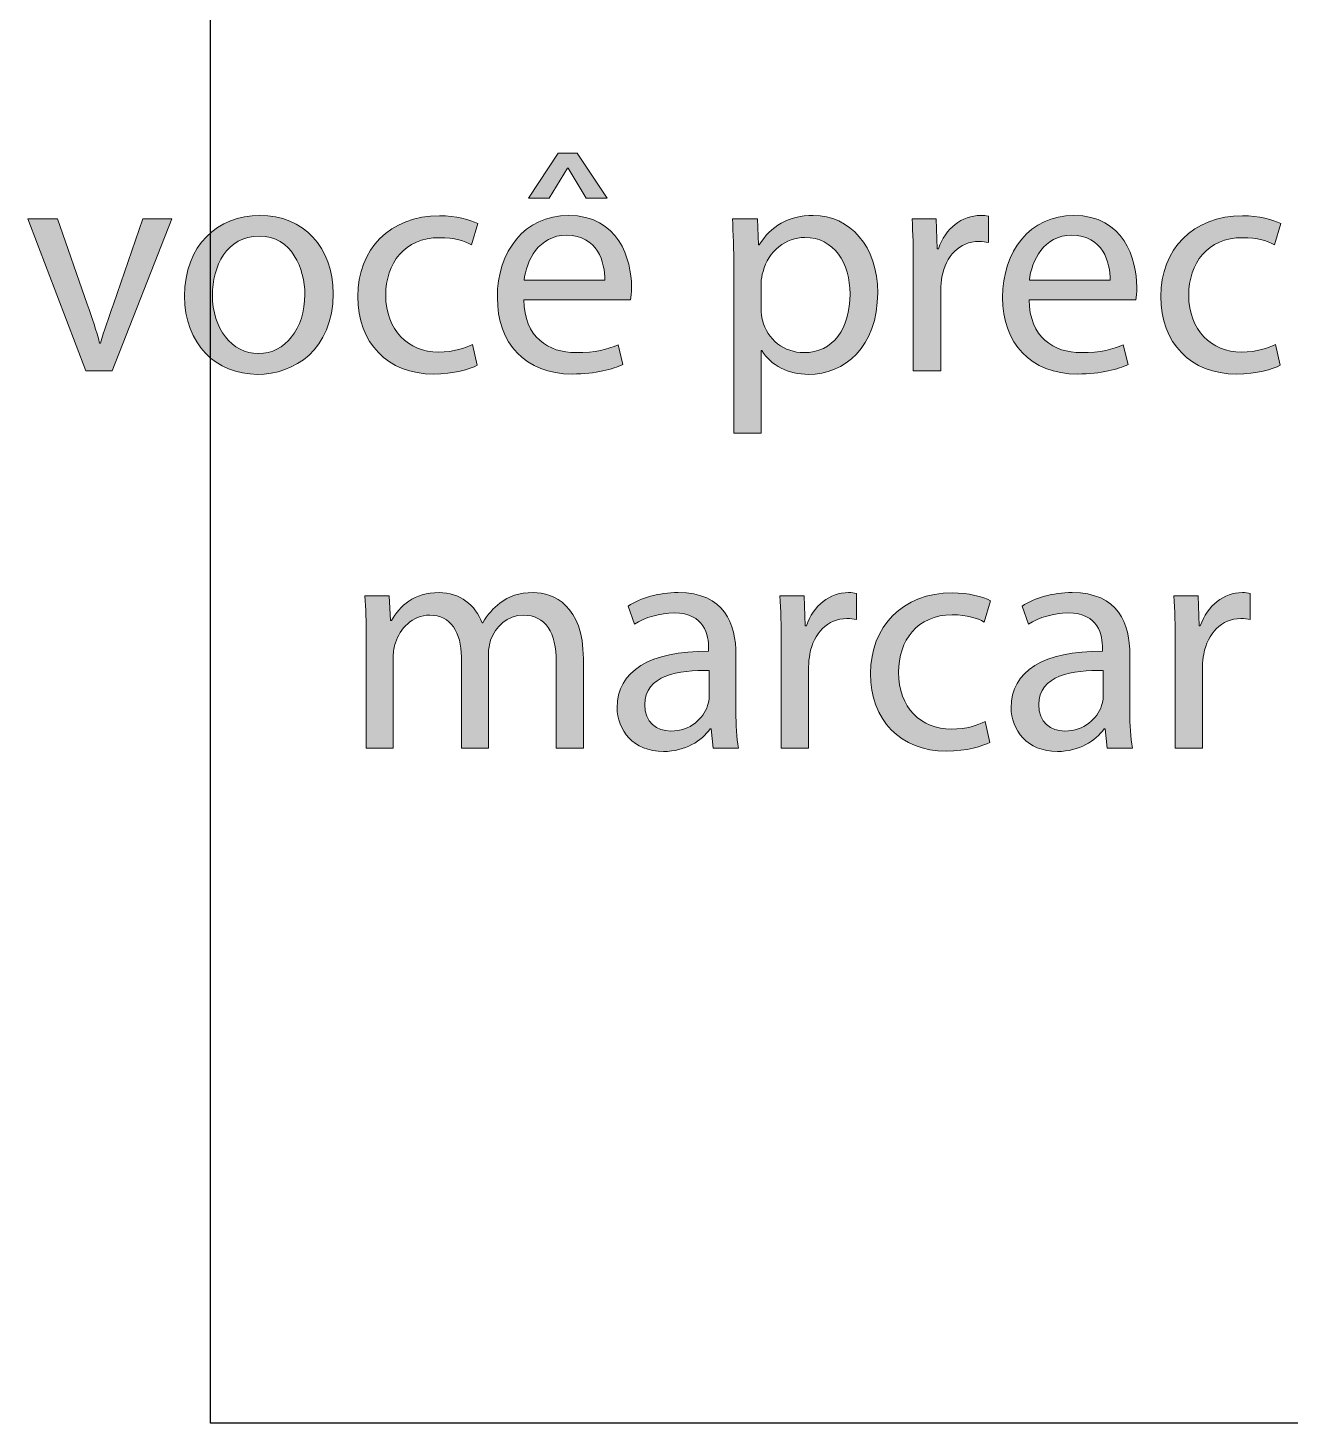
# Model space of a CAD drawing. Header units: inches. Extents: x -507 to 1392, y -754 to 68.
# Drawn here: x 1004.7 to 1044.84, y -416.18 to -371.78 of the extents above; entities that cross this region are included whole.
import ezdxf

# ---------------------------------------------------------------- set-up
doc = ezdxf.new("R2010")
doc.units = ezdxf.units.IN
doc.header["$MEASUREMENT"] = 0
doc.layers.add('back', color=7, linetype='Continuous')
picture_1 = doc.add_image_def('image45.png', size_in_pixel=(730, 767))

# ---------------------------------------------------------------- blocks, each defined once
blk = doc.blocks.new('block 114')
at = {"layer": 'back'}
image = blk.add_image(picture_1, insert=(1010.5, -416.178), size_in_units=(175.2, 184.08), dxfattribs=at)
blk = doc.blocks.new('block 164')
at = {"layer": 'back', "true_color": 0x231f20}
h = blk.add_hatch(color=250, dxfattribs=at)
h.dxf.hatch_style = 2
edge = h.paths.add_edge_path()
edge.add_spline(control_points=[(1020.465, -380.438), (1020.484, -381.627), (1021.244, -382.117), (1022.123, -382.117), (1022.753, -382.117), (1023.133, -382.007), (1023.463, -381.867), (1023.463, -381.867), (1023.612, -382.497), (1023.612, -382.497), (1023.303, -382.637), (1022.773, -382.797), (1022.004, -382.797), (1020.515, -382.797), (1019.625, -381.817), (1019.625, -380.358), (1019.625, -378.899), (1020.484, -377.75), (1021.894, -377.75), (1023.473, -377.75), (1023.893, -379.139), (1023.893, -380.028), (1023.893, -380.208), (1023.873, -380.348), (1023.862, -380.438), (1023.862, -380.438), (1020.465, -380.438), (1020.465, -380.438)], knot_values=[0, 0, 0, 0, 1, 1, 1, 2, 2, 2, 3, 3, 3, 4, 4, 4, 5, 5, 5, 6, 6, 6, 7, 7, 7, 8, 8, 8, 9, 9, 9, 9], degree=3, periodic=1)
edge = h.paths.add_edge_path()
edge.add_spline(control_points=[(1023.043, -379.809), (1023.053, -379.249), (1022.813, -378.379), (1021.823, -378.379), (1020.935, -378.379), (1020.544, -379.199), (1020.475, -379.809), (1020.475, -379.809), (1023.043, -379.809), (1023.043, -379.809)], knot_values=[0, 0, 0, 0, 1, 1, 1, 2, 2, 2, 3, 3, 3, 3], degree=3, periodic=1)
h.paths.add_polyline_path([(1022.163, -375.771), (1023.123, -377.2), (1022.453, -377.2), (1021.874, -376.25), (1021.854, -376.25), (1021.274, -377.2), (1020.614, -377.2), (1021.563, -375.771)])
h = blk.add_hatch(color=250, dxfattribs=at)
h.dxf.hatch_style = 2
edge = h.paths.add_edge_path()
edge.add_spline(control_points=[(1014.402, -380.238), (1014.402, -382.027), (1013.163, -382.807), (1011.993, -382.807), (1010.685, -382.807), (1009.675, -381.847), (1009.675, -380.318), (1009.675, -378.699), (1010.734, -377.75), (1012.073, -377.75), (1013.463, -377.75), (1014.402, -378.759), (1014.402, -380.238)], knot_values=[0, 0, 0, 0, 1, 1, 1, 2, 2, 2, 3, 3, 3, 4, 4, 4, 4], degree=3, periodic=1)
edge = h.paths.add_edge_path()
edge.add_spline(control_points=[(1010.564, -380.288), (1010.564, -381.348), (1011.174, -382.147), (1012.033, -382.147), (1012.873, -382.147), (1013.503, -381.357), (1013.503, -380.268), (1013.503, -379.449), (1013.093, -378.409), (1012.054, -378.409), (1011.014, -378.409), (1010.564, -379.369), (1010.564, -380.288)], knot_values=[0, 0, 0, 0, 1, 1, 1, 2, 2, 2, 3, 3, 3, 4, 4, 4, 4], degree=3, periodic=1)
h = blk.add_hatch(color=250, dxfattribs=at)
h.dxf.hatch_style = 2
edge = h.paths.add_edge_path()
edge.add_spline(control_points=[(1018.983, -382.517), (1018.754, -382.637), (1018.244, -382.797), (1017.594, -382.797), (1016.135, -382.797), (1015.186, -381.807), (1015.186, -380.328), (1015.186, -378.839), (1016.205, -377.759), (1017.784, -377.759), (1018.304, -377.759), (1018.764, -377.89), (1019.003, -378.009), (1019.003, -378.009), (1018.804, -378.689), (1018.804, -378.689), (1018.594, -378.569), (1018.264, -378.459), (1017.784, -378.459), (1016.675, -378.459), (1016.075, -379.279), (1016.075, -380.288), (1016.075, -381.408), (1016.795, -382.097), (1017.754, -382.097), (1018.254, -382.097), (1018.584, -381.967), (1018.833, -381.857), (1018.833, -381.857), (1018.983, -382.517), (1018.983, -382.517)], knot_values=[0, 0, 0, 0, 1, 1, 1, 2, 2, 2, 3, 3, 3, 4, 4, 4, 5, 5, 5, 6, 6, 6, 7, 7, 7, 8, 8, 8, 9, 9, 9, 10, 10, 10, 10], degree=3, periodic=1)
h = blk.add_hatch(color=250, dxfattribs=at)
h.dxf.hatch_style = 2
edge = h.paths.add_edge_path()
edge.add_spline(control_points=[(1027.145, -379.438), (1027.145, -378.819), (1027.125, -378.319), (1027.104, -377.859), (1027.104, -377.859), (1027.895, -377.859), (1027.895, -377.859), (1027.895, -377.859), (1027.935, -378.689), (1027.935, -378.689), (1027.935, -378.689), (1027.954, -378.689), (1027.954, -378.689), (1028.314, -378.099), (1028.884, -377.75), (1029.673, -377.75), (1030.843, -377.75), (1031.722, -378.739), (1031.722, -380.208), (1031.722, -381.947), (1030.663, -382.807), (1029.523, -382.807), (1028.884, -382.807), (1028.324, -382.527), (1028.034, -382.047), (1028.034, -382.047), (1028.014, -382.047), (1028.014, -382.047), (1028.014, -382.047), (1028.014, -384.676), (1028.014, -384.676), (1028.014, -384.676), (1027.145, -384.676), (1027.145, -384.676), (1027.145, -384.676), (1027.145, -379.438), (1027.145, -379.438)], knot_values=[0, 0, 0, 0, 1, 1, 1, 2, 2, 2, 3, 3, 3, 4, 4, 4, 5, 5, 5, 6, 6, 6, 7, 7, 7, 8, 8, 8, 9, 9, 9, 10, 10, 10, 11, 11, 11, 12, 12, 12, 12], degree=3, periodic=1)
edge = h.paths.add_edge_path()
edge.add_spline(control_points=[(1028.014, -380.728), (1028.014, -380.858), (1028.034, -380.978), (1028.054, -381.088), (1028.214, -381.697), (1028.744, -382.117), (1029.373, -382.117), (1030.303, -382.117), (1030.843, -381.357), (1030.843, -380.248), (1030.843, -379.279), (1030.333, -378.449), (1029.403, -378.449), (1028.804, -378.449), (1028.244, -378.879), (1028.074, -379.539), (1028.044, -379.648), (1028.014, -379.778), (1028.014, -379.898), (1028.014, -379.898), (1028.014, -380.728), (1028.014, -380.728)], knot_values=[0, 0, 0, 0, 1, 1, 1, 2, 2, 2, 3, 3, 3, 4, 4, 4, 5, 5, 5, 6, 6, 6, 7, 7, 7, 7], degree=3, periodic=1)
h = blk.add_hatch(color=250, dxfattribs=at)
h.dxf.hatch_style = 2
edge = h.paths.add_edge_path()
edge.add_spline(control_points=[(1032.854, -379.369), (1032.854, -378.799), (1032.845, -378.309), (1032.814, -377.859), (1032.814, -377.859), (1033.584, -377.859), (1033.584, -377.859), (1033.584, -377.859), (1033.614, -378.809), (1033.614, -378.809), (1033.614, -378.809), (1033.654, -378.809), (1033.654, -378.809), (1033.874, -378.159), (1034.403, -377.75), (1034.993, -377.75), (1035.094, -377.75), (1035.163, -377.759), (1035.243, -377.779), (1035.243, -377.779), (1035.243, -378.609), (1035.243, -378.609), (1035.153, -378.589), (1035.063, -378.579), (1034.943, -378.579), (1034.324, -378.579), (1033.884, -379.049), (1033.764, -379.708), (1033.744, -379.828), (1033.725, -379.968), (1033.725, -380.118), (1033.725, -380.118), (1033.725, -382.697), (1033.725, -382.697), (1033.725, -382.697), (1032.854, -382.697), (1032.854, -382.697), (1032.854, -382.697), (1032.854, -379.369), (1032.854, -379.369)], knot_values=[0, 0, 0, 0, 1, 1, 1, 2, 2, 2, 3, 3, 3, 4, 4, 4, 5, 5, 5, 6, 6, 6, 7, 7, 7, 8, 8, 8, 9, 9, 9, 10, 10, 10, 11, 11, 11, 12, 12, 12, 13, 13, 13, 13], degree=3, periodic=1)
h = blk.add_hatch(color=250, dxfattribs=at)
h.dxf.hatch_style = 2
edge = h.paths.add_edge_path()
edge.add_spline(control_points=[(1036.535, -380.438), (1036.555, -381.627), (1037.314, -382.117), (1038.193, -382.117), (1038.823, -382.117), (1039.203, -382.007), (1039.533, -381.867), (1039.533, -381.867), (1039.683, -382.497), (1039.683, -382.497), (1039.373, -382.637), (1038.844, -382.797), (1038.074, -382.797), (1036.585, -382.797), (1035.695, -381.817), (1035.695, -380.358), (1035.695, -378.899), (1036.555, -377.75), (1037.964, -377.75), (1039.543, -377.75), (1039.963, -379.139), (1039.963, -380.028), (1039.963, -380.208), (1039.943, -380.348), (1039.933, -380.438), (1039.933, -380.438), (1036.535, -380.438), (1036.535, -380.438)], knot_values=[0, 0, 0, 0, 1, 1, 1, 2, 2, 2, 3, 3, 3, 4, 4, 4, 5, 5, 5, 6, 6, 6, 7, 7, 7, 8, 8, 8, 9, 9, 9, 9], degree=3, periodic=1)
edge = h.paths.add_edge_path()
edge.add_spline(control_points=[(1039.113, -379.809), (1039.123, -379.249), (1038.884, -378.379), (1037.894, -378.379), (1037.005, -378.379), (1036.614, -379.199), (1036.545, -379.809), (1036.545, -379.809), (1039.113, -379.809), (1039.113, -379.809)], knot_values=[0, 0, 0, 0, 1, 1, 1, 2, 2, 2, 3, 3, 3, 3], degree=3, periodic=1)
h = blk.add_hatch(color=250, dxfattribs=at)
h.dxf.hatch_style = 2
edge = h.paths.add_edge_path()
edge.add_spline(control_points=[(1044.522, -382.517), (1044.293, -382.637), (1043.783, -382.797), (1043.133, -382.797), (1041.674, -382.797), (1040.725, -381.807), (1040.725, -380.328), (1040.725, -378.839), (1041.744, -377.759), (1043.323, -377.759), (1043.843, -377.759), (1044.303, -377.89), (1044.542, -378.009), (1044.542, -378.009), (1044.343, -378.689), (1044.343, -378.689), (1044.133, -378.569), (1043.803, -378.459), (1043.323, -378.459), (1042.214, -378.459), (1041.614, -379.279), (1041.614, -380.288), (1041.614, -381.408), (1042.334, -382.097), (1043.293, -382.097), (1043.793, -382.097), (1044.123, -381.967), (1044.372, -381.857), (1044.372, -381.857), (1044.522, -382.517), (1044.522, -382.517)], knot_values=[0, 0, 0, 0, 1, 1, 1, 2, 2, 2, 3, 3, 3, 4, 4, 4, 5, 5, 5, 6, 6, 6, 7, 7, 7, 8, 8, 8, 9, 9, 9, 10, 10, 10, 10], degree=3, periodic=1)
h = blk.add_hatch(color=250, dxfattribs=at)
h.dxf.hatch_style = 2
edge = h.paths.add_edge_path()
edge.add_spline(control_points=[(1005.635, -377.859), (1005.635, -377.859), (1006.584, -380.578), (1006.584, -380.578), (1006.744, -381.018), (1006.874, -381.417), (1006.974, -381.817), (1006.974, -381.817), (1007.004, -381.817), (1007.004, -381.817), (1007.114, -381.417), (1007.254, -381.018), (1007.414, -380.578), (1007.414, -380.578), (1008.354, -377.859), (1008.354, -377.859), (1008.354, -377.859), (1009.272, -377.859), (1009.272, -377.859), (1009.272, -377.859), (1007.374, -382.697), (1007.374, -382.697), (1007.374, -382.697), (1006.534, -382.697), (1006.534, -382.697), (1006.534, -382.697), (1004.695, -377.859), (1004.695, -377.859), (1004.695, -377.859), (1005.635, -377.859), (1005.635, -377.859)], knot_values=[0, 0, 0, 0, 1, 1, 1, 2, 2, 2, 3, 3, 3, 4, 4, 4, 5, 5, 5, 6, 6, 6, 7, 7, 7, 8, 8, 8, 9, 9, 9, 10, 10, 10, 10], degree=3, periodic=1)
h = blk.add_hatch(color=250, dxfattribs=at)
h.dxf.hatch_style = 2
edge = h.paths.add_edge_path()
edge.add_spline(control_points=[(1015.454, -391.169), (1015.454, -390.669), (1015.444, -390.259), (1015.414, -389.859), (1015.414, -389.859), (1016.184, -389.859), (1016.184, -389.859), (1016.184, -389.859), (1016.224, -390.639), (1016.224, -390.639), (1016.224, -390.639), (1016.254, -390.639), (1016.254, -390.639), (1016.523, -390.179), (1016.974, -389.75), (1017.772, -389.75), (1018.433, -389.75), (1018.933, -390.149), (1019.143, -390.719), (1019.143, -390.719), (1019.162, -390.719), (1019.162, -390.719), (1019.312, -390.449), (1019.502, -390.239), (1019.702, -390.089), (1019.992, -389.87), (1020.312, -389.75), (1020.771, -389.75), (1021.411, -389.75), (1022.36, -390.169), (1022.36, -391.848), (1022.36, -391.848), (1022.36, -394.697), (1022.36, -394.697), (1022.36, -394.697), (1021.501, -394.697), (1021.501, -394.697), (1021.501, -394.697), (1021.501, -391.958), (1021.501, -391.958), (1021.501, -391.029), (1021.161, -390.469), (1020.451, -390.469), (1019.952, -390.469), (1019.562, -390.839), (1019.412, -391.269), (1019.372, -391.389), (1019.342, -391.548), (1019.342, -391.708), (1019.342, -391.708), (1019.342, -394.697), (1019.342, -394.697), (1019.342, -394.697), (1018.482, -394.697), (1018.482, -394.697), (1018.482, -394.697), (1018.482, -391.798), (1018.482, -391.798), (1018.482, -391.029), (1018.143, -390.469), (1017.473, -390.469), (1016.924, -390.469), (1016.523, -390.909), (1016.384, -391.349), (1016.334, -391.479), (1016.313, -391.628), (1016.313, -391.778), (1016.313, -391.778), (1016.313, -394.697), (1016.313, -394.697), (1016.313, -394.697), (1015.454, -394.697), (1015.454, -394.697), (1015.454, -394.697), (1015.454, -391.169), (1015.454, -391.169)], knot_values=[0, 0, 0, 0, 1, 1, 1, 2, 2, 2, 3, 3, 3, 4, 4, 4, 5, 5, 5, 6, 6, 6, 7, 7, 7, 8, 8, 8, 9, 9, 9, 10, 10, 10, 11, 11, 11, 12, 12, 12, 13, 13, 13, 14, 14, 14, 15, 15, 15, 16, 16, 16, 17, 17, 17, 18, 18, 18, 19, 19, 19, 20, 20, 20, 21, 21, 21, 22, 22, 22, 23, 23, 23, 24, 24, 24, 25, 25, 25, 25], degree=3, periodic=1)
h = blk.add_hatch(color=250, dxfattribs=at)
h.dxf.hatch_style = 2
edge = h.paths.add_edge_path()
edge.add_spline(control_points=[(1026.493, -394.697), (1026.493, -394.697), (1026.423, -394.087), (1026.423, -394.087), (1026.423, -394.087), (1026.394, -394.087), (1026.394, -394.087), (1026.123, -394.467), (1025.604, -394.807), (1024.914, -394.807), (1023.935, -394.807), (1023.435, -394.117), (1023.435, -393.417), (1023.435, -392.248), (1024.475, -391.608), (1026.343, -391.619), (1026.343, -391.619), (1026.343, -391.519), (1026.343, -391.519), (1026.343, -391.119), (1026.233, -390.399), (1025.244, -390.399), (1024.794, -390.399), (1024.324, -390.539), (1023.984, -390.759), (1023.984, -390.759), (1023.784, -390.179), (1023.784, -390.179), (1024.185, -389.919), (1024.764, -389.75), (1025.374, -389.75), (1026.853, -389.75), (1027.213, -390.759), (1027.213, -391.729), (1027.213, -391.729), (1027.213, -393.538), (1027.213, -393.538), (1027.213, -393.957), (1027.232, -394.367), (1027.293, -394.697), (1027.293, -394.697), (1026.493, -394.697), (1026.493, -394.697)], knot_values=[0, 0, 0, 0, 1, 1, 1, 2, 2, 2, 3, 3, 3, 4, 4, 4, 5, 5, 5, 6, 6, 6, 7, 7, 7, 8, 8, 8, 9, 9, 9, 10, 10, 10, 11, 11, 11, 12, 12, 12, 13, 13, 13, 14, 14, 14, 14], degree=3, periodic=1)
edge = h.paths.add_edge_path()
edge.add_spline(control_points=[(1026.363, -392.228), (1025.403, -392.208), (1024.314, -392.378), (1024.314, -393.317), (1024.314, -393.887), (1024.694, -394.157), (1025.144, -394.157), (1025.773, -394.157), (1026.173, -393.757), (1026.313, -393.348), (1026.343, -393.257), (1026.363, -393.158), (1026.363, -393.068), (1026.363, -393.068), (1026.363, -392.228), (1026.363, -392.228)], knot_values=[0, 0, 0, 0, 1, 1, 1, 2, 2, 2, 3, 3, 3, 4, 4, 4, 5, 5, 5, 5], degree=3, periodic=1)
h = blk.add_hatch(color=250, dxfattribs=at)
h.dxf.hatch_style = 2
edge = h.paths.add_edge_path()
edge.add_spline(control_points=[(1028.654, -391.369), (1028.654, -390.799), (1028.645, -390.309), (1028.614, -389.859), (1028.614, -389.859), (1029.384, -389.859), (1029.384, -389.859), (1029.384, -389.859), (1029.414, -390.809), (1029.414, -390.809), (1029.414, -390.809), (1029.454, -390.809), (1029.454, -390.809), (1029.674, -390.159), (1030.203, -389.75), (1030.793, -389.75), (1030.894, -389.75), (1030.963, -389.759), (1031.043, -389.779), (1031.043, -389.779), (1031.043, -390.609), (1031.043, -390.609), (1030.953, -390.589), (1030.863, -390.579), (1030.743, -390.579), (1030.124, -390.579), (1029.684, -391.049), (1029.563, -391.708), (1029.544, -391.828), (1029.523, -391.968), (1029.523, -392.118), (1029.523, -392.118), (1029.523, -394.697), (1029.523, -394.697), (1029.523, -394.697), (1028.654, -394.697), (1028.654, -394.697), (1028.654, -394.697), (1028.654, -391.369), (1028.654, -391.369)], knot_values=[0, 0, 0, 0, 1, 1, 1, 2, 2, 2, 3, 3, 3, 4, 4, 4, 5, 5, 5, 6, 6, 6, 7, 7, 7, 8, 8, 8, 9, 9, 9, 10, 10, 10, 11, 11, 11, 12, 12, 12, 13, 13, 13, 13], degree=3, periodic=1)
h = blk.add_hatch(color=250, dxfattribs=at)
h.dxf.hatch_style = 2
edge = h.paths.add_edge_path()
edge.add_spline(control_points=[(1035.292, -394.517), (1035.062, -394.637), (1034.553, -394.797), (1033.902, -394.797), (1032.443, -394.797), (1031.494, -393.807), (1031.494, -392.328), (1031.494, -390.839), (1032.514, -389.759), (1034.093, -389.759), (1034.612, -389.759), (1035.072, -389.89), (1035.312, -390.009), (1035.312, -390.009), (1035.112, -390.689), (1035.112, -390.689), (1034.902, -390.569), (1034.572, -390.459), (1034.093, -390.459), (1032.983, -390.459), (1032.384, -391.279), (1032.384, -392.288), (1032.384, -393.408), (1033.104, -394.097), (1034.062, -394.097), (1034.562, -394.097), (1034.893, -393.967), (1035.142, -393.857), (1035.142, -393.857), (1035.292, -394.517), (1035.292, -394.517)], knot_values=[0, 0, 0, 0, 1, 1, 1, 2, 2, 2, 3, 3, 3, 4, 4, 4, 5, 5, 5, 6, 6, 6, 7, 7, 7, 8, 8, 8, 9, 9, 9, 10, 10, 10, 10], degree=3, periodic=1)
h = blk.add_hatch(color=250, dxfattribs=at)
h.dxf.hatch_style = 2
edge = h.paths.add_edge_path()
edge.add_spline(control_points=[(1039.022, -394.697), (1039.022, -394.697), (1038.952, -394.087), (1038.952, -394.087), (1038.952, -394.087), (1038.923, -394.087), (1038.923, -394.087), (1038.652, -394.467), (1038.133, -394.807), (1037.443, -394.807), (1036.464, -394.807), (1035.964, -394.117), (1035.964, -393.417), (1035.964, -392.248), (1037.004, -391.608), (1038.872, -391.619), (1038.872, -391.619), (1038.872, -391.519), (1038.872, -391.519), (1038.872, -391.119), (1038.763, -390.399), (1037.773, -390.399), (1037.323, -390.399), (1036.854, -390.539), (1036.514, -390.759), (1036.514, -390.759), (1036.313, -390.179), (1036.313, -390.179), (1036.714, -389.919), (1037.293, -389.75), (1037.903, -389.75), (1039.382, -389.75), (1039.742, -390.759), (1039.742, -391.729), (1039.742, -391.729), (1039.742, -393.538), (1039.742, -393.538), (1039.742, -393.957), (1039.762, -394.367), (1039.822, -394.697), (1039.822, -394.697), (1039.022, -394.697), (1039.022, -394.697)], knot_values=[0, 0, 0, 0, 1, 1, 1, 2, 2, 2, 3, 3, 3, 4, 4, 4, 5, 5, 5, 6, 6, 6, 7, 7, 7, 8, 8, 8, 9, 9, 9, 10, 10, 10, 11, 11, 11, 12, 12, 12, 13, 13, 13, 14, 14, 14, 14], degree=3, periodic=1)
edge = h.paths.add_edge_path()
edge.add_spline(control_points=[(1038.893, -392.228), (1037.933, -392.208), (1036.844, -392.378), (1036.844, -393.317), (1036.844, -393.887), (1037.224, -394.157), (1037.673, -394.157), (1038.303, -394.157), (1038.702, -393.757), (1038.843, -393.348), (1038.872, -393.257), (1038.893, -393.158), (1038.893, -393.068), (1038.893, -393.068), (1038.893, -392.228), (1038.893, -392.228)], knot_values=[0, 0, 0, 0, 1, 1, 1, 2, 2, 2, 3, 3, 3, 4, 4, 4, 5, 5, 5, 5], degree=3, periodic=1)
h = blk.add_hatch(color=250, dxfattribs=at)
h.dxf.hatch_style = 2
edge = h.paths.add_edge_path()
edge.add_spline(control_points=[(1041.184, -391.369), (1041.184, -390.799), (1041.174, -390.309), (1041.144, -389.859), (1041.144, -389.859), (1041.913, -389.859), (1041.913, -389.859), (1041.913, -389.859), (1041.943, -390.809), (1041.943, -390.809), (1041.943, -390.809), (1041.983, -390.809), (1041.983, -390.809), (1042.203, -390.159), (1042.732, -389.75), (1043.322, -389.75), (1043.423, -389.75), (1043.492, -389.759), (1043.572, -389.779), (1043.572, -389.779), (1043.572, -390.609), (1043.572, -390.609), (1043.482, -390.589), (1043.393, -390.579), (1043.272, -390.579), (1042.653, -390.579), (1042.213, -391.049), (1042.093, -391.708), (1042.073, -391.828), (1042.053, -391.968), (1042.053, -392.118), (1042.053, -392.118), (1042.053, -394.697), (1042.053, -394.697), (1042.053, -394.697), (1041.184, -394.697), (1041.184, -394.697), (1041.184, -394.697), (1041.184, -391.369), (1041.184, -391.369)], knot_values=[0, 0, 0, 0, 1, 1, 1, 2, 2, 2, 3, 3, 3, 4, 4, 4, 5, 5, 5, 6, 6, 6, 7, 7, 7, 8, 8, 8, 9, 9, 9, 10, 10, 10, 11, 11, 11, 12, 12, 12, 13, 13, 13, 13], degree=3, periodic=1)
at = {"layer": 'back', "lineweight": 0}
blk.add_lwpolyline([(1022.163, -375.771), (1023.123, -377.2), (1022.453, -377.2), (1021.874, -376.25), (1021.854, -376.25), (1021.274, -377.2), (1020.614, -377.2), (1021.563, -375.771), (1022.163, -375.771)], dxfattribs=at)
for points, knots in [([(1014.402, -380.238), (1014.402, -382.027), (1013.163, -382.807), (1011.993, -382.807), (1010.685, -382.807), (1009.675, -381.847), (1009.675, -380.318), (1009.675, -378.699), (1010.734, -377.75), (1012.073, -377.75), (1013.463, -377.75), (1014.402, -378.759), (1014.402, -380.238)], [0, 0, 0, 0, 1, 1, 1, 2, 2, 2, 3, 3, 3, 4, 4, 4, 4]), ([(1018.983, -382.517), (1018.754, -382.637), (1018.244, -382.797), (1017.594, -382.797), (1016.135, -382.797), (1015.186, -381.807), (1015.186, -380.328), (1015.186, -378.839), (1016.205, -377.759), (1017.784, -377.759), (1018.304, -377.759), (1018.764, -377.89), (1019.003, -378.009), (1019.003, -378.009), (1018.804, -378.689), (1018.804, -378.689), (1018.594, -378.569), (1018.264, -378.459), (1017.784, -378.459), (1016.675, -378.459), (1016.075, -379.279), (1016.075, -380.288), (1016.075, -381.408), (1016.795, -382.097), (1017.754, -382.097), (1018.254, -382.097), (1018.584, -381.967), (1018.833, -381.857), (1018.833, -381.857), (1018.983, -382.517), (1018.983, -382.517)], [0, 0, 0, 0, 1, 1, 1, 2, 2, 2, 3, 3, 3, 4, 4, 4, 5, 5, 5, 6, 6, 6, 7, 7, 7, 8, 8, 8, 9, 9, 9, 10, 10, 10, 10]), ([(1020.465, -380.438), (1020.484, -381.627), (1021.244, -382.117), (1022.123, -382.117), (1022.753, -382.117), (1023.133, -382.007), (1023.463, -381.867), (1023.463, -381.867), (1023.612, -382.497), (1023.612, -382.497), (1023.303, -382.637), (1022.773, -382.797), (1022.004, -382.797), (1020.515, -382.797), (1019.625, -381.817), (1019.625, -380.358), (1019.625, -378.899), (1020.484, -377.75), (1021.894, -377.75), (1023.473, -377.75), (1023.893, -379.139), (1023.893, -380.028), (1023.893, -380.208), (1023.873, -380.348), (1023.862, -380.438), (1023.862, -380.438), (1020.465, -380.438), (1020.465, -380.438)], [0, 0, 0, 0, 1, 1, 1, 2, 2, 2, 3, 3, 3, 4, 4, 4, 5, 5, 5, 6, 6, 6, 7, 7, 7, 8, 8, 8, 9, 9, 9, 9]), ([(1027.145, -379.438), (1027.145, -378.819), (1027.125, -378.319), (1027.104, -377.859), (1027.104, -377.859), (1027.895, -377.859), (1027.895, -377.859), (1027.895, -377.859), (1027.935, -378.689), (1027.935, -378.689), (1027.935, -378.689), (1027.954, -378.689), (1027.954, -378.689), (1028.314, -378.099), (1028.884, -377.75), (1029.673, -377.75), (1030.843, -377.75), (1031.722, -378.739), (1031.722, -380.208), (1031.722, -381.947), (1030.663, -382.807), (1029.523, -382.807), (1028.884, -382.807), (1028.324, -382.527), (1028.034, -382.047), (1028.034, -382.047), (1028.014, -382.047), (1028.014, -382.047), (1028.014, -382.047), (1028.014, -384.676), (1028.014, -384.676), (1028.014, -384.676), (1027.145, -384.676), (1027.145, -384.676), (1027.145, -384.676), (1027.145, -379.438), (1027.145, -379.438)], [0, 0, 0, 0, 1, 1, 1, 2, 2, 2, 3, 3, 3, 4, 4, 4, 5, 5, 5, 6, 6, 6, 7, 7, 7, 8, 8, 8, 9, 9, 9, 10, 10, 10, 11, 11, 11, 12, 12, 12, 12]), ([(1032.854, -379.369), (1032.854, -378.799), (1032.845, -378.309), (1032.814, -377.859), (1032.814, -377.859), (1033.584, -377.859), (1033.584, -377.859), (1033.584, -377.859), (1033.614, -378.809), (1033.614, -378.809), (1033.614, -378.809), (1033.654, -378.809), (1033.654, -378.809), (1033.874, -378.159), (1034.403, -377.75), (1034.993, -377.75), (1035.094, -377.75), (1035.163, -377.759), (1035.243, -377.779), (1035.243, -377.779), (1035.243, -378.609), (1035.243, -378.609), (1035.153, -378.589), (1035.063, -378.579), (1034.943, -378.579), (1034.324, -378.579), (1033.884, -379.049), (1033.764, -379.708), (1033.744, -379.828), (1033.725, -379.968), (1033.725, -380.118), (1033.725, -380.118), (1033.725, -382.697), (1033.725, -382.697), (1033.725, -382.697), (1032.854, -382.697), (1032.854, -382.697), (1032.854, -382.697), (1032.854, -379.369), (1032.854, -379.369)], [0, 0, 0, 0, 1, 1, 1, 2, 2, 2, 3, 3, 3, 4, 4, 4, 5, 5, 5, 6, 6, 6, 7, 7, 7, 8, 8, 8, 9, 9, 9, 10, 10, 10, 11, 11, 11, 12, 12, 12, 13, 13, 13, 13]), ([(1036.535, -380.438), (1036.555, -381.627), (1037.314, -382.117), (1038.193, -382.117), (1038.823, -382.117), (1039.203, -382.007), (1039.533, -381.867), (1039.533, -381.867), (1039.683, -382.497), (1039.683, -382.497), (1039.373, -382.637), (1038.844, -382.797), (1038.074, -382.797), (1036.585, -382.797), (1035.695, -381.817), (1035.695, -380.358), (1035.695, -378.899), (1036.555, -377.75), (1037.964, -377.75), (1039.543, -377.75), (1039.963, -379.139), (1039.963, -380.028), (1039.963, -380.208), (1039.943, -380.348), (1039.933, -380.438), (1039.933, -380.438), (1036.535, -380.438), (1036.535, -380.438)], [0, 0, 0, 0, 1, 1, 1, 2, 2, 2, 3, 3, 3, 4, 4, 4, 5, 5, 5, 6, 6, 6, 7, 7, 7, 8, 8, 8, 9, 9, 9, 9]), ([(1044.522, -382.517), (1044.293, -382.637), (1043.783, -382.797), (1043.133, -382.797), (1041.674, -382.797), (1040.725, -381.807), (1040.725, -380.328), (1040.725, -378.839), (1041.744, -377.759), (1043.323, -377.759), (1043.843, -377.759), (1044.303, -377.89), (1044.542, -378.009), (1044.542, -378.009), (1044.343, -378.689), (1044.343, -378.689), (1044.133, -378.569), (1043.803, -378.459), (1043.323, -378.459), (1042.214, -378.459), (1041.614, -379.279), (1041.614, -380.288), (1041.614, -381.408), (1042.334, -382.097), (1043.293, -382.097), (1043.793, -382.097), (1044.123, -381.967), (1044.372, -381.857), (1044.372, -381.857), (1044.522, -382.517), (1044.522, -382.517)], [0, 0, 0, 0, 1, 1, 1, 2, 2, 2, 3, 3, 3, 4, 4, 4, 5, 5, 5, 6, 6, 6, 7, 7, 7, 8, 8, 8, 9, 9, 9, 10, 10, 10, 10]), ([(1005.635, -377.859), (1005.635, -377.859), (1006.584, -380.578), (1006.584, -380.578), (1006.744, -381.018), (1006.874, -381.417), (1006.974, -381.817), (1006.974, -381.817), (1007.004, -381.817), (1007.004, -381.817), (1007.114, -381.417), (1007.254, -381.018), (1007.414, -380.578), (1007.414, -380.578), (1008.354, -377.859), (1008.354, -377.859), (1008.354, -377.859), (1009.272, -377.859), (1009.272, -377.859), (1009.272, -377.859), (1007.374, -382.697), (1007.374, -382.697), (1007.374, -382.697), (1006.534, -382.697), (1006.534, -382.697), (1006.534, -382.697), (1004.695, -377.859), (1004.695, -377.859), (1004.695, -377.859), (1005.635, -377.859), (1005.635, -377.859)], [0, 0, 0, 0, 1, 1, 1, 2, 2, 2, 3, 3, 3, 4, 4, 4, 5, 5, 5, 6, 6, 6, 7, 7, 7, 8, 8, 8, 9, 9, 9, 10, 10, 10, 10]), ([(1010.564, -380.288), (1010.564, -381.348), (1011.174, -382.147), (1012.033, -382.147), (1012.873, -382.147), (1013.503, -381.357), (1013.503, -380.268), (1013.503, -379.449), (1013.093, -378.409), (1012.054, -378.409), (1011.014, -378.409), (1010.564, -379.369), (1010.564, -380.288)], [0, 0, 0, 0, 1, 1, 1, 2, 2, 2, 3, 3, 3, 4, 4, 4, 4]), ([(1023.043, -379.809), (1023.053, -379.249), (1022.813, -378.379), (1021.823, -378.379), (1020.935, -378.379), (1020.544, -379.199), (1020.475, -379.809), (1020.475, -379.809), (1023.043, -379.809), (1023.043, -379.809)], [0, 0, 0, 0, 1, 1, 1, 2, 2, 2, 3, 3, 3, 3]), ([(1028.014, -380.728), (1028.014, -380.858), (1028.034, -380.978), (1028.054, -381.088), (1028.214, -381.697), (1028.744, -382.117), (1029.373, -382.117), (1030.303, -382.117), (1030.843, -381.357), (1030.843, -380.248), (1030.843, -379.279), (1030.333, -378.449), (1029.403, -378.449), (1028.804, -378.449), (1028.244, -378.879), (1028.074, -379.539), (1028.044, -379.648), (1028.014, -379.778), (1028.014, -379.898), (1028.014, -379.898), (1028.014, -380.728), (1028.014, -380.728)], [0, 0, 0, 0, 1, 1, 1, 2, 2, 2, 3, 3, 3, 4, 4, 4, 5, 5, 5, 6, 6, 6, 7, 7, 7, 7]), ([(1039.113, -379.809), (1039.123, -379.249), (1038.884, -378.379), (1037.894, -378.379), (1037.005, -378.379), (1036.614, -379.199), (1036.545, -379.809), (1036.545, -379.809), (1039.113, -379.809), (1039.113, -379.809)], [0, 0, 0, 0, 1, 1, 1, 2, 2, 2, 3, 3, 3, 3]), ([(1015.454, -391.169), (1015.454, -390.669), (1015.444, -390.259), (1015.414, -389.859), (1015.414, -389.859), (1016.184, -389.859), (1016.184, -389.859), (1016.184, -389.859), (1016.224, -390.639), (1016.224, -390.639), (1016.224, -390.639), (1016.254, -390.639), (1016.254, -390.639), (1016.523, -390.179), (1016.974, -389.75), (1017.772, -389.75), (1018.433, -389.75), (1018.933, -390.149), (1019.143, -390.719), (1019.143, -390.719), (1019.162, -390.719), (1019.162, -390.719), (1019.312, -390.449), (1019.502, -390.239), (1019.702, -390.089), (1019.992, -389.87), (1020.312, -389.75), (1020.771, -389.75), (1021.411, -389.75), (1022.36, -390.169), (1022.36, -391.848), (1022.36, -391.848), (1022.36, -394.697), (1022.36, -394.697), (1022.36, -394.697), (1021.501, -394.697), (1021.501, -394.697), (1021.501, -394.697), (1021.501, -391.958), (1021.501, -391.958), (1021.501, -391.029), (1021.161, -390.469), (1020.451, -390.469), (1019.952, -390.469), (1019.562, -390.839), (1019.412, -391.269), (1019.372, -391.389), (1019.342, -391.548), (1019.342, -391.708), (1019.342, -391.708), (1019.342, -394.697), (1019.342, -394.697), (1019.342, -394.697), (1018.482, -394.697), (1018.482, -394.697), (1018.482, -394.697), (1018.482, -391.798), (1018.482, -391.798), (1018.482, -391.029), (1018.143, -390.469), (1017.473, -390.469), (1016.924, -390.469), (1016.523, -390.909), (1016.384, -391.349), (1016.334, -391.479), (1016.313, -391.628), (1016.313, -391.778), (1016.313, -391.778), (1016.313, -394.697), (1016.313, -394.697), (1016.313, -394.697), (1015.454, -394.697), (1015.454, -394.697), (1015.454, -394.697), (1015.454, -391.169), (1015.454, -391.169)], [0, 0, 0, 0, 1, 1, 1, 2, 2, 2, 3, 3, 3, 4, 4, 4, 5, 5, 5, 6, 6, 6, 7, 7, 7, 8, 8, 8, 9, 9, 9, 10, 10, 10, 11, 11, 11, 12, 12, 12, 13, 13, 13, 14, 14, 14, 15, 15, 15, 16, 16, 16, 17, 17, 17, 18, 18, 18, 19, 19, 19, 20, 20, 20, 21, 21, 21, 22, 22, 22, 23, 23, 23, 24, 24, 24, 25, 25, 25, 25]), ([(1026.493, -394.697), (1026.493, -394.697), (1026.423, -394.087), (1026.423, -394.087), (1026.423, -394.087), (1026.394, -394.087), (1026.394, -394.087), (1026.123, -394.467), (1025.604, -394.807), (1024.914, -394.807), (1023.935, -394.807), (1023.435, -394.117), (1023.435, -393.417), (1023.435, -392.248), (1024.475, -391.608), (1026.343, -391.619), (1026.343, -391.619), (1026.343, -391.519), (1026.343, -391.519), (1026.343, -391.119), (1026.233, -390.399), (1025.244, -390.399), (1024.794, -390.399), (1024.324, -390.539), (1023.984, -390.759), (1023.984, -390.759), (1023.784, -390.179), (1023.784, -390.179), (1024.185, -389.919), (1024.764, -389.75), (1025.374, -389.75), (1026.853, -389.75), (1027.213, -390.759), (1027.213, -391.729), (1027.213, -391.729), (1027.213, -393.538), (1027.213, -393.538), (1027.213, -393.957), (1027.232, -394.367), (1027.293, -394.697), (1027.293, -394.697), (1026.493, -394.697), (1026.493, -394.697)], [0, 0, 0, 0, 1, 1, 1, 2, 2, 2, 3, 3, 3, 4, 4, 4, 5, 5, 5, 6, 6, 6, 7, 7, 7, 8, 8, 8, 9, 9, 9, 10, 10, 10, 11, 11, 11, 12, 12, 12, 13, 13, 13, 14, 14, 14, 14]), ([(1028.654, -391.369), (1028.654, -390.799), (1028.645, -390.309), (1028.614, -389.859), (1028.614, -389.859), (1029.384, -389.859), (1029.384, -389.859), (1029.384, -389.859), (1029.414, -390.809), (1029.414, -390.809), (1029.414, -390.809), (1029.454, -390.809), (1029.454, -390.809), (1029.674, -390.159), (1030.203, -389.75), (1030.793, -389.75), (1030.894, -389.75), (1030.963, -389.759), (1031.043, -389.779), (1031.043, -389.779), (1031.043, -390.609), (1031.043, -390.609), (1030.953, -390.589), (1030.863, -390.579), (1030.743, -390.579), (1030.124, -390.579), (1029.684, -391.049), (1029.563, -391.708), (1029.544, -391.828), (1029.523, -391.968), (1029.523, -392.118), (1029.523, -392.118), (1029.523, -394.697), (1029.523, -394.697), (1029.523, -394.697), (1028.654, -394.697), (1028.654, -394.697), (1028.654, -394.697), (1028.654, -391.369), (1028.654, -391.369)], [0, 0, 0, 0, 1, 1, 1, 2, 2, 2, 3, 3, 3, 4, 4, 4, 5, 5, 5, 6, 6, 6, 7, 7, 7, 8, 8, 8, 9, 9, 9, 10, 10, 10, 11, 11, 11, 12, 12, 12, 13, 13, 13, 13]), ([(1035.292, -394.517), (1035.062, -394.637), (1034.553, -394.797), (1033.902, -394.797), (1032.443, -394.797), (1031.494, -393.807), (1031.494, -392.328), (1031.494, -390.839), (1032.514, -389.759), (1034.093, -389.759), (1034.612, -389.759), (1035.072, -389.89), (1035.312, -390.009), (1035.312, -390.009), (1035.112, -390.689), (1035.112, -390.689), (1034.902, -390.569), (1034.572, -390.459), (1034.093, -390.459), (1032.983, -390.459), (1032.384, -391.279), (1032.384, -392.288), (1032.384, -393.408), (1033.104, -394.097), (1034.062, -394.097), (1034.562, -394.097), (1034.893, -393.967), (1035.142, -393.857), (1035.142, -393.857), (1035.292, -394.517), (1035.292, -394.517)], [0, 0, 0, 0, 1, 1, 1, 2, 2, 2, 3, 3, 3, 4, 4, 4, 5, 5, 5, 6, 6, 6, 7, 7, 7, 8, 8, 8, 9, 9, 9, 10, 10, 10, 10]), ([(1039.022, -394.697), (1039.022, -394.697), (1038.952, -394.087), (1038.952, -394.087), (1038.952, -394.087), (1038.923, -394.087), (1038.923, -394.087), (1038.652, -394.467), (1038.133, -394.807), (1037.443, -394.807), (1036.464, -394.807), (1035.964, -394.117), (1035.964, -393.417), (1035.964, -392.248), (1037.004, -391.608), (1038.872, -391.619), (1038.872, -391.619), (1038.872, -391.519), (1038.872, -391.519), (1038.872, -391.119), (1038.763, -390.399), (1037.773, -390.399), (1037.323, -390.399), (1036.854, -390.539), (1036.514, -390.759), (1036.514, -390.759), (1036.313, -390.179), (1036.313, -390.179), (1036.714, -389.919), (1037.293, -389.75), (1037.903, -389.75), (1039.382, -389.75), (1039.742, -390.759), (1039.742, -391.729), (1039.742, -391.729), (1039.742, -393.538), (1039.742, -393.538), (1039.742, -393.957), (1039.762, -394.367), (1039.822, -394.697), (1039.822, -394.697), (1039.022, -394.697), (1039.022, -394.697)], [0, 0, 0, 0, 1, 1, 1, 2, 2, 2, 3, 3, 3, 4, 4, 4, 5, 5, 5, 6, 6, 6, 7, 7, 7, 8, 8, 8, 9, 9, 9, 10, 10, 10, 11, 11, 11, 12, 12, 12, 13, 13, 13, 14, 14, 14, 14]), ([(1041.184, -391.369), (1041.184, -390.799), (1041.174, -390.309), (1041.144, -389.859), (1041.144, -389.859), (1041.913, -389.859), (1041.913, -389.859), (1041.913, -389.859), (1041.943, -390.809), (1041.943, -390.809), (1041.943, -390.809), (1041.983, -390.809), (1041.983, -390.809), (1042.203, -390.159), (1042.732, -389.75), (1043.322, -389.75), (1043.423, -389.75), (1043.492, -389.759), (1043.572, -389.779), (1043.572, -389.779), (1043.572, -390.609), (1043.572, -390.609), (1043.482, -390.589), (1043.393, -390.579), (1043.272, -390.579), (1042.653, -390.579), (1042.213, -391.049), (1042.093, -391.708), (1042.073, -391.828), (1042.053, -391.968), (1042.053, -392.118), (1042.053, -392.118), (1042.053, -394.697), (1042.053, -394.697), (1042.053, -394.697), (1041.184, -394.697), (1041.184, -394.697), (1041.184, -394.697), (1041.184, -391.369), (1041.184, -391.369)], [0, 0, 0, 0, 1, 1, 1, 2, 2, 2, 3, 3, 3, 4, 4, 4, 5, 5, 5, 6, 6, 6, 7, 7, 7, 8, 8, 8, 9, 9, 9, 10, 10, 10, 11, 11, 11, 12, 12, 12, 13, 13, 13, 13]), ([(1026.363, -392.228), (1025.403, -392.208), (1024.314, -392.378), (1024.314, -393.317), (1024.314, -393.887), (1024.694, -394.157), (1025.144, -394.157), (1025.773, -394.157), (1026.173, -393.757), (1026.313, -393.348), (1026.343, -393.257), (1026.363, -393.158), (1026.363, -393.068), (1026.363, -393.068), (1026.363, -392.228), (1026.363, -392.228)], [0, 0, 0, 0, 1, 1, 1, 2, 2, 2, 3, 3, 3, 4, 4, 4, 5, 5, 5, 5]), ([(1038.893, -392.228), (1037.933, -392.208), (1036.844, -392.378), (1036.844, -393.317), (1036.844, -393.887), (1037.224, -394.157), (1037.673, -394.157), (1038.303, -394.157), (1038.702, -393.757), (1038.843, -393.348), (1038.872, -393.257), (1038.893, -393.158), (1038.893, -393.068), (1038.893, -393.068), (1038.893, -392.228), (1038.893, -392.228)], [0, 0, 0, 0, 1, 1, 1, 2, 2, 2, 3, 3, 3, 4, 4, 4, 5, 5, 5, 5])]:
    blk.add_open_spline(points, degree=3, knots=knots, dxfattribs=at)

msp = doc.modelspace()

# ---------------------------------------------------------------- block references
at = {"layer": 'back'}
for name in ['block 114', 'block 164']:
    msp.add_blockref(name, (0, 0), dxfattribs=at)

doc.saveas('drawing.dxf')
